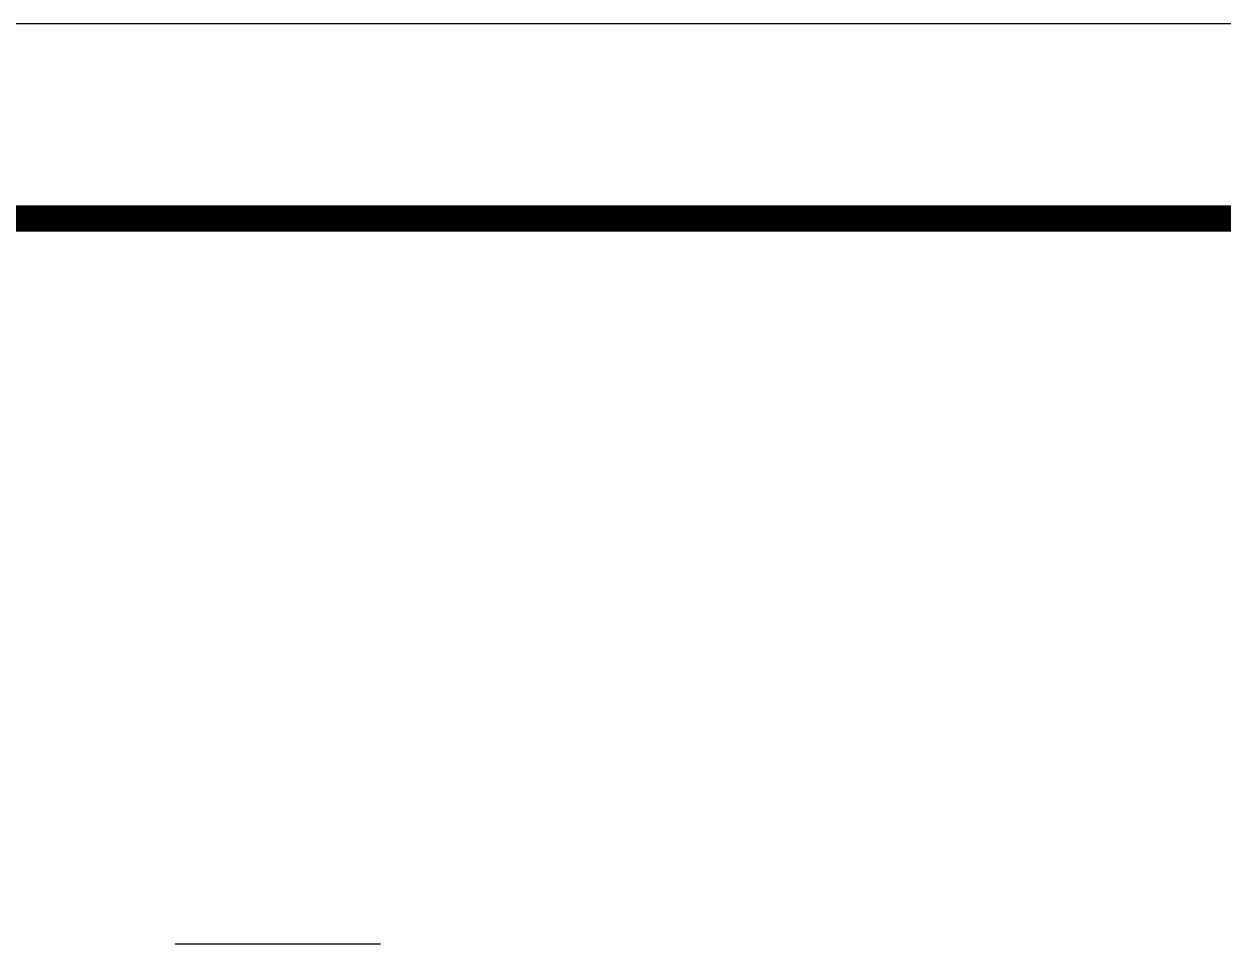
# Model space of a CAD drawing. Extents: x 0 to 790, y 0 to 579.
# Drawn here: x 469.6 to 552.4, y 515.2 to 578.8 of the extents above; entities that cross this region are included whole.
import ezdxf

# ---------------------------------------------------------------- set-up
doc = ezdxf.new("R2010")
doc.units = 0
doc.header["$LTSCALE"] = 10
doc.header["$MEASUREMENT"] = 0
doc.layers.get('0').update_dxf_attribs({"linetype": 'CONTINUOUS'})
doc.layers.add('1', color=7, linetype='CONTINUOUS')

msp = doc.modelspace()

# ---------------------------------------------------------------- linework, layer by layer
at = {"lineweight": -3, "ltscale": 0.5}
msp.add_lwpolyline([(0, 0), (789.88, 0), (789.88, 578.76), (0, 578.76)], close=True, dxfattribs=at)
at = {"color": 5, "linetype": 'ByBlock', "lineweight": -3, "const_width": 1.82}
msp.add_lwpolyline([(12.701, 24.782), (777.101, 24.782), (777.101, 565.322), (12.701, 565.322)], close=True, dxfattribs=at)
at = {"layer": '1', "color": 7, "linetype": 'Continuous', "lineweight": -3}
msp.add_line((494.182, 515.213), (493.838, 515.213), dxfattribs=at)
msp.add_open_spline([(493.838, 515.213), (492.698, 515.213), (491.55, 515.213), (489.815, 515.213), (489.235, 515.213), (488.068, 515.213), (487.482, 515.213), (486.746, 515.213), (486.599, 515.213), (486.377, 515.213), (486.303, 515.213), (486.156, 515.213), (485.788, 515.213), (485.422, 515.213), (484.546, 515.213), (483.967, 515.213), (482.817, 515.213), (482.246, 515.213), (481.111, 515.213), (480.547, 515.213), (479.985, 515.213)], degree=3, knots=[0, 0, 0, 0, 0.25, 0.25, 0.375, 0.375, 0.5, 0.5, 0.53125, 0.53125, 0.546875, 0.546875, 0.5625, 0.625, 0.625, 0.75, 0.75, 0.875, 0.875, 1, 1, 1, 1], dxfattribs=at)

doc.saveas('drawing.dxf')
